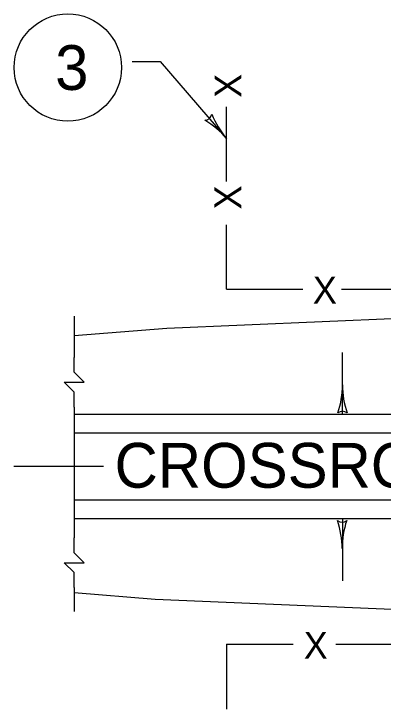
# Model space of a CAD drawing. Extents: x 1007 to 1035.5, y 1000.5 to 1021.5.
# Drawn here: x 1025.454 to 1027.101, y 1013.139 to 1016.242 of the extents above; entities that cross this region are included whole.
import ezdxf

# ---------------------------------------------------------------- set-up
doc = ezdxf.new("R2010")
doc.units = 0
doc.layers.add('Level 1', color=7, linetype='Continuous')

msp = doc.modelspace()

# ---------------------------------------------------------------- linework, layer by layer
at = {"layer": 'Level 1'}
for p, q in [((1025.981, 1016.0293), (1026.106, 1016.0293)), ((1026.106, 1016.0293), (1026.4028, 1015.6862)), ((1026.4028, 1015.4944), (1026.4028, 1015.8274)), ((1026.4028, 1015.0135), (1026.4028, 1015.3012)), ((1026.4028, 1015.0135), (1026.7429, 1015.0135)), ((1026.9153, 1015.0135), (1027.2362, 1015.0135)), ((1027.6857, 1014.9044), (1026.1357, 1014.8378)), ((1025.7224, 1014.8926), (1025.7224, 1014.7088)), ((1026.1357, 1014.8378), (1025.7224, 1014.8047)), ((1026.92, 1014.4543), (1026.92, 1014.73)), ((1025.7224, 1014.4865), (1025.7224, 1013.9033)), ((1027.6898, 1014.4543), (1025.7224, 1014.4543)), ((1027.9224, 1014.371), (1025.7224, 1014.371)), ((1025.8533, 1014.221), (1025.4538, 1014.221)), ((1027.9224, 1014.071), (1025.7224, 1014.071)), ((1027.6897, 1013.9877), (1025.7224, 1013.9877)), ((1026.92, 1013.9877), (1026.92, 1013.7105)), ((1025.7224, 1013.6811), (1025.7224, 1013.5744)), ((1026.0839, 1013.6281), (1025.7224, 1013.657)), ((1027.6339, 1013.5614), (1026.0839, 1013.6281)), ((1026.4028, 1013.4283), (1026.6994, 1013.4283)), ((1026.4028, 1013.4283), (1026.4028, 1013.1385)), ((1026.891, 1013.4283), (1027.2361, 1013.4283))]:
    msp.add_line(p, q, dxfattribs=at)
for points in [[(1025.7224, 1014.4865), (1025.7224, 1014.5532), (1025.678, 1014.5976), (1025.7669, 1014.5976), (1025.7224, 1014.6421), (1025.7224, 1014.7088)], [(1025.7224, 1013.6811), (1025.7224, 1013.7478), (1025.678, 1013.7922), (1025.7669, 1013.7922), (1025.7224, 1013.8367), (1025.7224, 1013.9033)]]:
    msp.add_lwpolyline(points, dxfattribs=at)
msp.add_circle((1025.6944, 1016.0027), 0.2395, dxfattribs=at)
for centre, radius, start, end in [((1026.3056, 1015.7986), 0.0313, 269.6407, 351.7574), ((1026.1072, 1015.4304), 0.3909, 40.8661, 59.5349), ((1026.6985, 1015.942), 0.3909, 202.2133, 220.86), ((1026.1072, 1015.4304), 0.3909, 40.8539, 40.8661), ((1026.5292, 1014.5856), 0.3909, 341.3472, 359.9939), ((1027.3111, 1014.5856), 0.3909, 179.9878, 180), ((1027.3111, 1014.5856), 0.3909, 180, 198.6688), ((1026.9201, 1014.4369), 0.0313, 48.7746, 130.8913), ((1026.9185, 1014.0037), 0.0313, 228.7746, 310.8913), ((1026.5276, 1013.8551), 0.3909, 0, 18.6688), ((1027.3094, 1013.8551), 0.3909, 161.3472, 179.9939), ((1026.5276, 1013.8551), 0.3909, 359.9878, 0)]:
    msp.add_arc(centre, radius, start, end, dxfattribs=at)

# ---------------------------------------------------------------- texts
for s, height, p in [('3', 0.2, (1025.6378, 1015.9027)), ('X', 0.12, (1026.7878, 1014.9492)), ('CROSSROAD', 0.2, (1025.9028, 1014.1269)), ('X', 0.12, (1026.7473, 1013.3629))]:
    msp.add_text(s, height=height, dxfattribs=at).set_placement(p)
for p in [(1026.4693, 1015.8676), (1026.4683, 1015.3692)]:
    msp.add_text('X', height=0.12, rotation=90, dxfattribs=at).set_placement(p)

doc.saveas('drawing.dxf')
